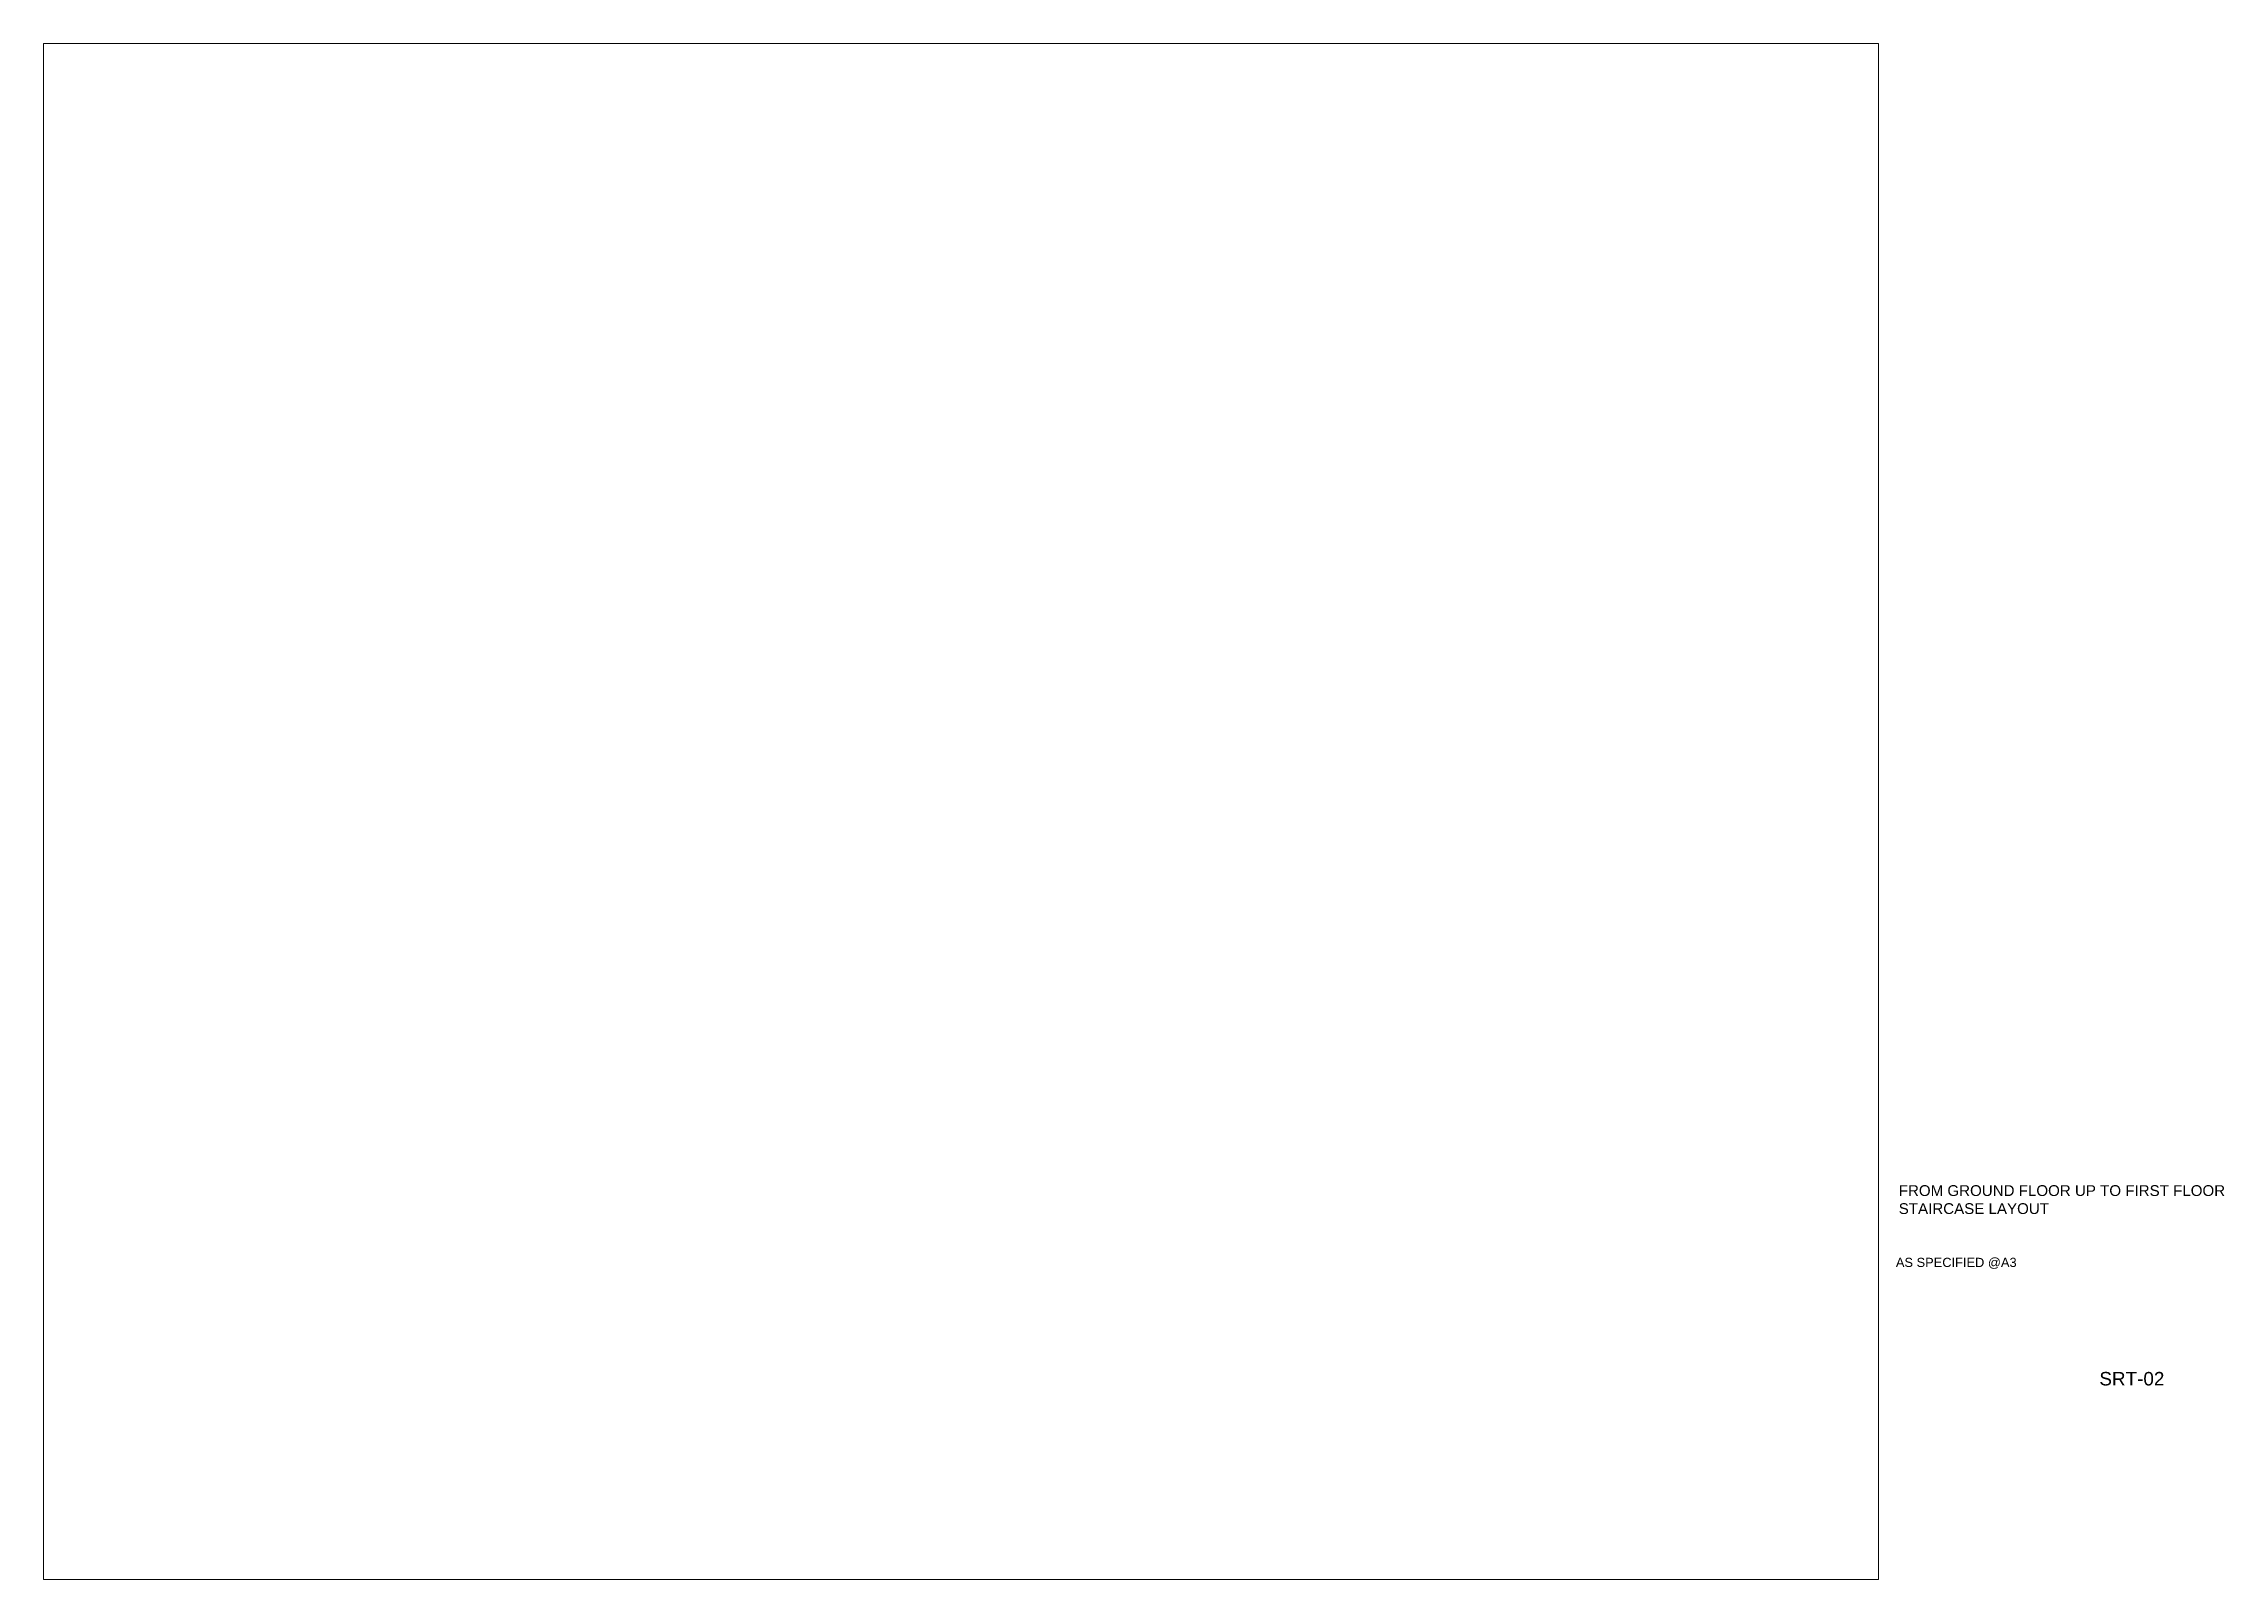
# Paper-space layout 'S2' of a CAD drawing. Header units: millimetres. Extents: x 7 to 411, y 11 to 295.
import ezdxf

# ---------------------------------------------------------------- set-up
doc = ezdxf.new("R2010")
doc.units = ezdxf.units.MM
doc.header["$MEASUREMENT"] = 0
for name, color, linetype, lineweight in [('DIM', 174, 'Continuous', 0), ('G-ANNO-TTLB', 6, 'Continuous', 9), ('label', 7, 'Continuous', 0)]:
    doc.layers.add(name, color=color, linetype=linetype, lineweight=lineweight)
doc.styles.add('ARIAL', font='arial.ttf', dxfattribs={"height": 2.2})
doc.styles.get("Standard").update_dxf_attribs({"font": 'arial.ttf'})

psp = doc.layouts.new('S2')

# ---------------------------------------------------------------- texts
at = {"layer": 'DIM', "ltscale": 1000, "insert": (350.66, 83.73), "char_height": 2, "attachment_point": 1}
psp.add_mtext_dynamic_manual_height_columns('FROM GROUND FLOOR UP TO FIRST FLOOR  STAIRCASE LAYOUT ', width=61.2662, gutter_width=14.53, heights=[0], dxfattribs=at)
at = {"layer": 'G-ANNO-TTLB', "color": 0, "insert": (387.77, 49.17), "char_height": 2.5, "width": 14.1097, "attachment_point": 1, "style": 'ARIAL'}
psp.add_mtext('SRT-02', dxfattribs=at)
at = {"layer": 'label', "insert": (350.13, 70.29), "char_height": 1.7, "width": 32.352, "attachment_point": 1}
psp.add_mtext('AS SPECIFIED @A3', dxfattribs=at)

# ---------------------------------------------------------------- viewports
at = {"layer": 'Defpoints'}
psp.add_viewport(center=(177.19, 152.87), size=(339.43, 284.1732), view_center_point=(648478.8009, -605624.9975), view_height=48309.453964, dxfattribs=at)

doc.saveas('drawing.dxf')
